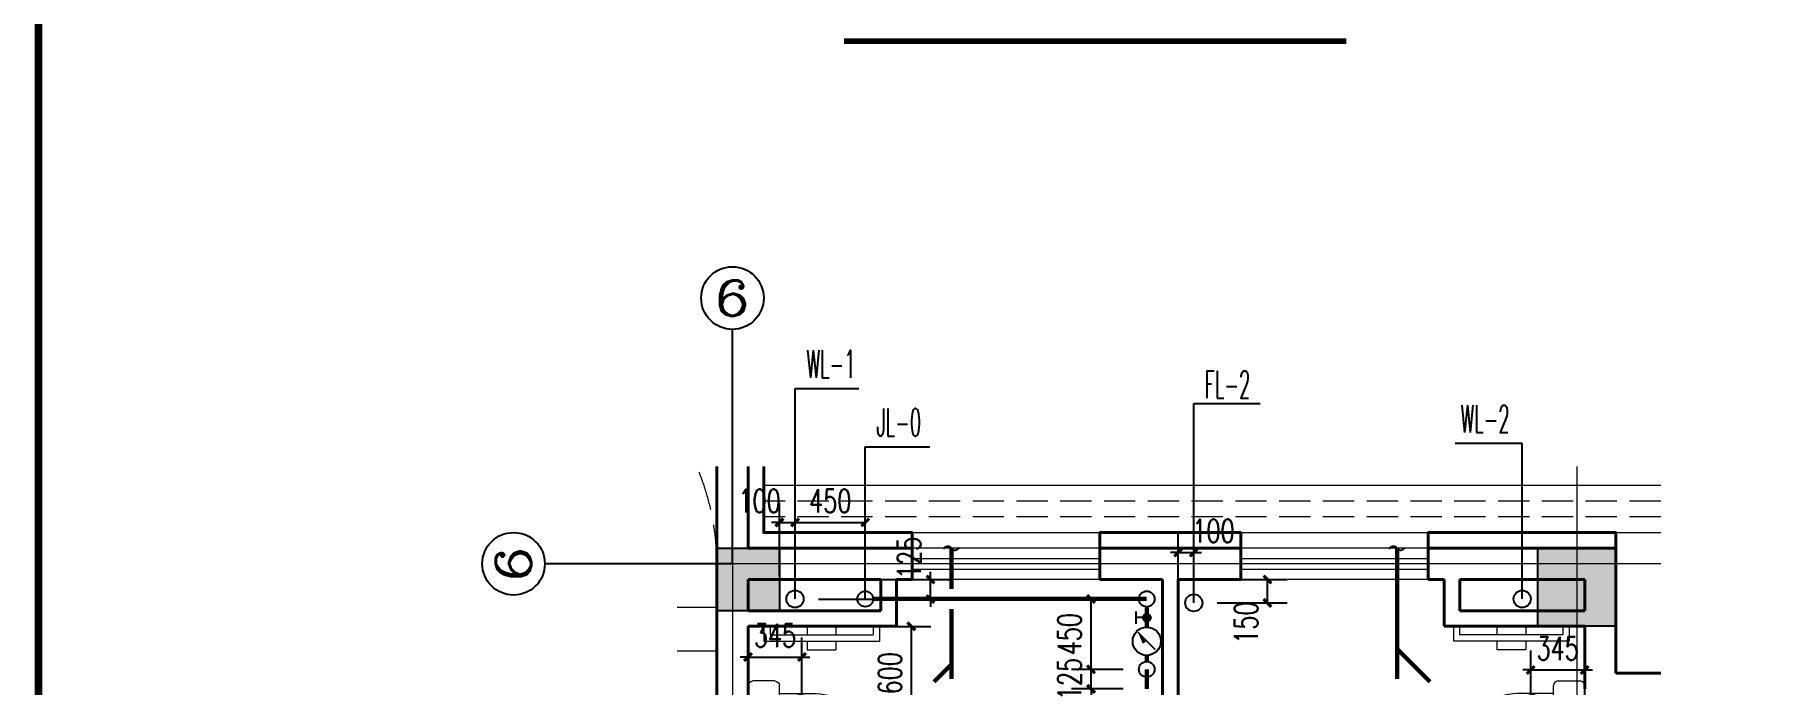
# Model space of a CAD drawing. Extents: x 1031190 to 1725648, y 733081 to 1571294.
# Drawn here: x 1280195 to 1291251, y 770511 to 774668 of the extents above; entities that cross this region are included whole.
import ezdxf
from ezdxf.enums import TextEntityAlignment as Align

# ---------------------------------------------------------------- set-up
doc = ezdxf.new("R2010")
doc.units = 0
doc.header["$LTSCALE"] = 1000
doc.header["$MEASUREMENT"] = 0
for name, pattern in [('__DASH', [0.35, 0.25, -0.1]), ('ACAD_ISO10W100', [18.5, 12, -3, 0.5, -3]), ('DASH', [0.35, 0.25, -0.1]), ('DOTE', [2.42, 2, -0.2, 0.02, -0.2])]:
    doc.linetypes.add(name, pattern=pattern)
for name, color, linetype in [('AXIS_TEXT', 4, 'Continuous'), ('C-AXIS(轴号)', 3, 'Continuous'), ('C-AXIS-T(字)', 7, 'Continuous'), ('DIM_SYMB', 3, 'Continuous'), ('DIM_不分区给水', 3, 'Continuous'), ('DIM_废水', 3, 'Continuous'), ('DIM_污水', 3, 'Continuous'), ('EQUIP_污水', 7, 'Continuous'), ('PIPE-不分区给水', 3, 'J'), ('PIPE-污水', 2, 'W'), ('S-COLU-HATCH', 30, 'Continuous'), ('S-COLU-LINE1', 6, 'Continuous'), ('TWT_DIM', 3, 'Continuous'), ('VALVE_不分区给水', 7, 'Continuous'), ('VPIPE-不分区给水', 3, 'J'), ('VPIPE-废水', 31, 'F'), ('VPIPE-污水', 2, 'W'), ('图框', 140, 'Continuous'), ('洁具', 200, 'Continuous')]:
    doc.layers.add(name, color=color, linetype=linetype)
for name, color, linetype, lineweight in [('DOTE', 19, 'DOTE', 9), ('LVTRY', 1, 'Continuous', 13), ('STAIR', 2, 'Continuous', 18), ('WALL', 9, 'Continuous', 40), ('WINDOW', 8, 'Continuous', 15), ('平面-看线', 45, 'Continuous', 15)]:
    doc.layers.add(name, color=color, linetype=linetype, lineweight=lineweight)
doc.styles.add('_TCH_AXIS', font='COMPLEX', dxfattribs={"bigfont": 'GBCBIG'})
doc.styles.add('_TCH_DIM_T3', font='SIMPLEX', dxfattribs={"width": 0.705882, "bigfont": 'GBCBIG'})
doc.styles.add('_TWT_SERIAL', font='simplex.shx', dxfattribs={"width": 0.6, "oblique": 10, "height": 3.5, "bigfont": 'aadri.shx'})
doc.styles.add('COMPLEX', font='COMPLEX')
doc.styles.add('DIM_FONT', font='SIMPLEX.shx', dxfattribs={"width": 0.56})
doc.styles.get("Standard").update_dxf_attribs({"font": 'gbenor.shx', "bigfont": 'gbcbig.shx'})
doc.linetypes.add('F', pattern='A,3,-0.2,["F",Standard,S=0.25,R=0,X=-0.1,Y=-0.115],-0.2', length=3.4)
doc.linetypes.add('J', pattern='A,3,-0.2,["J",Standard,S=0.25,R=0,X=-0.1,Y=-0.115],-0.2', length=3.4)
doc.linetypes.add('W', pattern='A,3,-0.2,["W",Standard,S=0.25,R=0,X=-0.1,Y=-0.115],-0.2', length=3.4)
doc.dimstyles.new('_TWT_ARCH&&50', dxfattribs={"dimtxt": 148.75, "dimasz": 50, "dimexe": 125, "dimexo": 150, "dimgap": 63.125, "dimtad": 1, "dimdec": 0, "dimzin": 0, "dimdsep": 46, "dimtxsty": '_TCH_DIM_T3', "dimblk": 'ARCHTICK', "dimcen": 0.09, "dimclrt": 7, "dimazin": 2, "dimtfac": 1, "dimtdec": 0, "dimtix": 1, "dimtmove": 2, "dimatfit": 3, "dimfxl": 0, "dimtolj": 1, "dimtzin": 0, "dimarcsym": 0})

# ---------------------------------------------------------------- blocks, each defined once
blk = doc.blocks.new('A$C752800CC')
at = {"layer": 'LVTRY', "color": 0}
for p, q in [((380, 0), (820, 0)), ((1082, 0), (1082, -549)), ((1122, 0), (1122, -549)), ((0, -100), (95, -100)), ((95, -100), (95, -840)), ((350, -170), (350, -30)), ((850, -30), (850, -170)), ((0, -140), (55, -140)), ((55, -140), (55, -800)), ((820, -200), (380, -200)), ((430, -200), (430, -430)), ((770, -200), (770, -430)), ((740, -260), (460, -260)), ((0, -377), (55, -377)), ((95, -377), (150, -377)), ((150, -377), (150, -562)), ((1072, -409), (1082, -409)), ((1072, -409), (1072, -449)), ((1122, -409), (1132, -409)), ((1132, -409), (1132, -449)), ((1072, -449), (1082, -449)), ((1082, -549), (1122, -549)), ((1122, -449), (1132, -449)), ((0, -562), (55, -562)), ((95, -562), (150, -562)), ((0, -800), (55, -800)), ((0, -840), (95, -840))]:
    blk.add_line(p, q, dxfattribs=at)
for centre, radius, start, end in [((380, -30), 30, 90, 180), ((820, -30), 30, 0, 90), ((380, -170), 30, 180, 270), ((820, -170), 30, 270, 0), ((827, -412), 398, 157.4505, 216.6381), ((373, -412), 398, 323.3619, 22.5495), ((600, -589), 110, 213.4509, 326.5491)]:
    blk.add_arc(centre, radius, start, end, dxfattribs=at)
at = {"layer": 'LVTRY', "color": 0, "style": 'DIM_FONT', "text_generation_flag": 4, "width": 0.8, "flags": 9}
for tag in ['YSIZE', 'XSIZE']:
    blk.add_attdef(tag, (600, 0), '', height=0.5, rotation=180, dxfattribs=at)
blk = doc.blocks.new('BFBFGBVDVD')
at = {"layer": '洁具', "color": 0}
for p, q in [((1180497, 1092194), (1180597, 1092194)), ((1183147, 1092144), (1180497, 1092144)), ((1180582, 1092118), (1180597, 1092144)), ((1180582, 1092118), (1181275, 1091718)), ((1180597, 1092194), (1180597, 1092144)), ((1180597, 1092144), (1181290, 1091744)), ((1181397, 1092194), (1181397, 1092144)), ((1181397, 1092194), (1183147, 1092194)), ((1181275, 1091718), (1181290, 1091744))]:
    blk.add_line(p, q, dxfattribs=at)
blk.add_arc((1180597, 1092144), 800, 330, 0, dxfattribs=at)
at = {"color": 8, "ltscale": 0.5, "rotation": 270}
blk.add_blockref('A$C752800CC', (1183147, 1093644), dxfattribs=at)
blk = doc.blocks.new('FGFGFNBFNB')
at = {"layer": '洁具', "color": 0}
for p, q in [((1179497, 1092194), (1177797, 1092194)), ((1177797, 1092144), (1180397, 1092144)), ((1179497, 1092194), (1179497, 1092144)), ((1180297, 1092144), (1179604, 1091744)), ((1180312, 1092118), (1179619, 1091718)), ((1180297, 1092194), (1180297, 1092144)), ((1180397, 1092194), (1180297, 1092194)), ((1180312, 1092118), (1180297, 1092144)), ((1179619, 1091718), (1179604, 1091744))]:
    blk.add_line(p, q, dxfattribs=at)
blk.add_arc((1180297, 1092144), 800, 180, 210, dxfattribs=at)
at = {"color": 8, "ltscale": 0.5, "xscale": -1, "rotation": 90}
blk.add_blockref('A$C752800CC', (1177797, 1093644), dxfattribs=at)
blk = doc.blocks.new('$WINLIB2D$00000001')
at = {"color": 0}
for points in [[(-0.5, 0.5), (-0.5, -0.5)], [(-0.5, 0.5), (0.5, 0.5)], [(0.5, -0.5), (0.5, 0.5)], [(0.5, 0.1667), (-0.5, 0.1667)], [(0.5, -0.1667), (-0.5, -0.1667)], [(-0.5, -0.5), (0.5, -0.5)]]:
    blk.add_lwpolyline(points, dxfattribs=at)
blk = doc.blocks.new('_AXISO')
blk.add_circle((0, 0), 0.5)
at = {"layer": 'AXIS_TEXT', "style": 'COMPLEX', "width": 1.041667}
blk.add_attdef('A', text='', height=0.56, dxfattribs=at).set_placement((-0.25, -0.28), (0.25, -0.28), align=Align.FIT)
blk = doc.blocks.new('_ArchTick')
at = {"color": 0, "linetype": 'ByBlock', "const_width": 0.4}
blk.add_lwpolyline([(-0.5, -0.5), (0.5, 0.5)], dxfattribs=at)
blk = doc.blocks.new('*D423')
at = {"layer": 'Defpoints', "color": 0}
for p in [(1286951, 771057), (1287307, 771057), (1287307, 770607)]:
    blk.add_point(p, dxfattribs=at)
at = {"layer": 'TWT_DIM', "color": 0, "lineweight": -2}
for p, q in [((1287157, 771057), (1286826, 771057)), ((1286951, 770607), (1286951, 771057)), ((1287157, 770607), (1286826, 770607))]:
    blk.add_line(p, q, dxfattribs=at)
at = {"layer": 'TWT_DIM', "color": 0, "lineweight": -2, "xscale": 50, "yscale": 50, "zscale": 50}
for p, rotation in [((1286951, 771057), 90), ((1286951, 770607), 270)]:
    blk.add_blockref('_ArchTick', p, dxfattribs=dict(at, rotation=rotation))
at = {"layer": 'TWT_DIM', "color": 7, "insert": (1286813, 770832), "char_height": 148.8, "attachment_point": 5, "rotation": 90, "style": '_TCH_DIM_T3'}
blk.add_mtext('\\A1;450', dxfattribs=at)
blk = doc.blocks.new('*D424')
at = {"layer": 'Defpoints', "color": 0}
for p in [(1286951, 770607), (1287307, 770607), (1287307, 770482)]:
    blk.add_point(p, dxfattribs=at)
at = {"layer": 'TWT_DIM', "color": 0, "lineweight": -2}
for p, q in [((1287157, 770607), (1286826, 770607)), ((1286951, 770607), (1286951, 770657)), ((1286951, 770482), (1286951, 770607)), ((1287157, 770482), (1286826, 770482)), ((1286951, 770482), (1286951, 770432))]:
    blk.add_line(p, q, dxfattribs=at)
at = {"layer": 'TWT_DIM', "color": 0, "lineweight": -2, "xscale": 50, "yscale": 50, "zscale": 50}
for p, rotation in [((1286951, 770607), 270), ((1286951, 770482), 90)]:
    blk.add_blockref('_ArchTick', p, dxfattribs=dict(at, rotation=rotation))
at = {"layer": 'TWT_DIM', "color": 7, "insert": (1286813, 770545), "char_height": 148.8, "attachment_point": 5, "rotation": 90, "style": '_TCH_DIM_T3'}
blk.add_mtext('\\A1;125', dxfattribs=at)
blk = doc.blocks.new('*D508')
at = {"layer": 'Defpoints', "color": 0}
for p in [(1287608, 771182), (1288079, 771182), (1287608, 771032)]:
    blk.add_point(p, dxfattribs=at)
at = {"layer": 'TWT_DIM', "color": 0, "lineweight": -2}
for p, q in [((1287758, 771182), (1288204, 771182)), ((1288079, 771032), (1288079, 771182)), ((1287758, 771032), (1288204, 771032))]:
    blk.add_line(p, q, dxfattribs=at)
at = {"layer": 'TWT_DIM', "color": 0, "lineweight": -2, "xscale": 50, "yscale": 50, "zscale": 50}
for p, rotation in [((1288079, 771182), 90), ((1288079, 771032), 270)]:
    blk.add_blockref('_ArchTick', p, dxfattribs=dict(at, rotation=rotation))
at = {"layer": 'TWT_DIM', "color": 7, "insert": (1287942, 770906), "char_height": 148.8, "attachment_point": 5, "rotation": 90, "style": '_TCH_DIM_T3'}
blk.add_mtext('\\A1;150', dxfattribs=at)
blk = doc.blocks.new('*D509')
at = {"layer": 'Defpoints', "color": 0}
for p in [(1287608, 771355), (1287508, 771032), (1287608, 771032)]:
    blk.add_point(p, dxfattribs=at)
at = {"layer": 'TWT_DIM', "color": 0, "lineweight": -2}
for p, q in [((1287508, 771182), (1287508, 771480)), ((1287608, 771182), (1287608, 771480)), ((1287508, 771355), (1287458, 771355)), ((1287508, 771355), (1287608, 771355)), ((1287608, 771355), (1287658, 771355))]:
    blk.add_line(p, q, dxfattribs=at)
at = {"layer": 'TWT_DIM', "color": 0, "lineweight": -2, "xscale": 50, "yscale": 50, "zscale": 50}
blk.add_blockref('_ArchTick', (1287508, 771355), dxfattribs=at)
at = {"layer": 'TWT_DIM', "color": 0, "lineweight": -2, "xscale": 50, "yscale": 50, "zscale": 50, "rotation": 180}
blk.add_blockref('_ArchTick', (1287608, 771355), dxfattribs=at)
at = {"layer": 'TWT_DIM', "color": 7, "insert": (1287734, 771493), "char_height": 148.8, "attachment_point": 5, "style": '_TCH_DIM_T3'}
blk.add_mtext('\\A1;100', dxfattribs=at)
blk = doc.blocks.new('*D510')
at = {"layer": 'Defpoints', "color": 0}
for p in [(1290108, 770603), (1289763, 770282), (1290108, 770282)]:
    blk.add_point(p, dxfattribs=at)
at = {"layer": 'TWT_DIM', "color": 0, "lineweight": -2}
for p, q in [((1289763, 770432), (1289763, 770728)), ((1290108, 770432), (1290108, 770728)), ((1289763, 770603), (1289713, 770603)), ((1289763, 770603), (1290108, 770603)), ((1290108, 770603), (1290158, 770603))]:
    blk.add_line(p, q, dxfattribs=at)
at = {"layer": 'TWT_DIM', "color": 0, "lineweight": -2, "xscale": 50, "yscale": 50, "zscale": 50}
blk.add_blockref('_ArchTick', (1289763, 770603), dxfattribs=at)
at = {"layer": 'TWT_DIM', "color": 0, "lineweight": -2, "xscale": 50, "yscale": 50, "zscale": 50, "rotation": 180}
blk.add_blockref('_ArchTick', (1290108, 770603), dxfattribs=at)
at = {"layer": 'TWT_DIM', "color": 7, "insert": (1289935, 770741), "char_height": 148.8, "attachment_point": 5, "style": '_TCH_DIM_T3'}
blk.add_mtext('\\A1;345', dxfattribs=at)
blk = doc.blocks.new('*D520')
at = {"layer": 'Defpoints', "color": 0}
for p in [(1285102, 770882), (1285802, 770882), (1285102, 770282)]:
    blk.add_point(p, dxfattribs=at)
at = {"layer": 'TWT_DIM', "color": 0, "lineweight": -2}
for p, q in [((1285252, 770882), (1285927, 770882)), ((1285802, 770282), (1285802, 770882)), ((1285252, 770282), (1285927, 770282))]:
    blk.add_line(p, q, dxfattribs=at)
at = {"layer": 'TWT_DIM', "color": 0, "lineweight": -2, "xscale": 50, "yscale": 50, "zscale": 50}
for p, rotation in [((1285802, 770882), 90), ((1285802, 770282), 270)]:
    blk.add_blockref('_ArchTick', p, dxfattribs=dict(at, rotation=rotation))
at = {"layer": 'TWT_DIM', "color": 7, "insert": (1285665, 770582), "char_height": 148.8, "attachment_point": 5, "rotation": 90, "style": '_TCH_DIM_T3'}
blk.add_mtext('\\A1;600', dxfattribs=at)
blk = doc.blocks.new('*D527')
at = {"layer": 'Defpoints', "color": 0}
for p in [(1285102, 770686), (1284757, 770282), (1285102, 770282)]:
    blk.add_point(p, dxfattribs=at)
at = {"layer": 'TWT_DIM', "color": 0, "lineweight": -2}
for p, q in [((1284757, 770432), (1284757, 770811)), ((1285102, 770432), (1285102, 770811)), ((1284757, 770686), (1284707, 770686)), ((1284757, 770686), (1285102, 770686)), ((1285102, 770686), (1285152, 770686))]:
    blk.add_line(p, q, dxfattribs=at)
at = {"layer": 'TWT_DIM', "color": 0, "lineweight": -2, "xscale": 50, "yscale": 50, "zscale": 50}
blk.add_blockref('_ArchTick', (1284757, 770686), dxfattribs=at)
at = {"layer": 'TWT_DIM', "color": 0, "lineweight": -2, "xscale": 50, "yscale": 50, "zscale": 50, "rotation": 180}
blk.add_blockref('_ArchTick', (1285102, 770686), dxfattribs=at)
at = {"layer": 'TWT_DIM', "color": 7, "insert": (1284930, 770824), "char_height": 148.8, "attachment_point": 5, "style": '_TCH_DIM_T3'}
blk.add_mtext('\\A1;345', dxfattribs=at)
blk = doc.blocks.new('*D528')
at = {"layer": 'Defpoints', "color": 0}
for p in [(1285058, 771182), (1285924, 771182), (1285058, 771057)]:
    blk.add_point(p, dxfattribs=at)
at = {"layer": 'TWT_DIM', "color": 0, "lineweight": -2}
for p, q in [((1285208, 771182), (1286049, 771182)), ((1285924, 771182), (1285924, 771232)), ((1285924, 771057), (1285924, 771182)), ((1285208, 771057), (1286049, 771057)), ((1285924, 771057), (1285924, 771007))]:
    blk.add_line(p, q, dxfattribs=at)
at = {"layer": 'TWT_DIM', "color": 0, "lineweight": -2, "xscale": 50, "yscale": 50, "zscale": 50}
for p, rotation in [((1285924, 771182), 270), ((1285924, 771057), 90)]:
    blk.add_blockref('_ArchTick', p, dxfattribs=dict(at, rotation=rotation))
at = {"layer": 'TWT_DIM', "color": 7, "insert": (1285787, 771320), "char_height": 148.8, "attachment_point": 5, "rotation": 90, "style": '_TCH_DIM_T3'}
blk.add_mtext('\\A1;125', dxfattribs=at)
blk = doc.blocks.new('*D529')
at = {"layer": 'Defpoints', "color": 0}
for p in [(1285507, 771547), (1285058, 771057), (1285507, 771057)]:
    blk.add_point(p, dxfattribs=at)
at = {"layer": 'TWT_DIM', "color": 0, "lineweight": -2}
for p, q in [((1285058, 771207), (1285058, 771672)), ((1285507, 771207), (1285507, 771672)), ((1285058, 771547), (1285507, 771547))]:
    blk.add_line(p, q, dxfattribs=at)
at = {"layer": 'TWT_DIM', "color": 0, "lineweight": -2, "xscale": 50, "yscale": 50, "zscale": 50, "rotation": 180}
blk.add_blockref('_ArchTick', (1285058, 771547), dxfattribs=at)
at = {"layer": 'TWT_DIM', "color": 0, "lineweight": -2, "xscale": 50, "yscale": 50, "zscale": 50}
blk.add_blockref('_ArchTick', (1285507, 771547), dxfattribs=at)
at = {"layer": 'TWT_DIM', "color": 7, "insert": (1285283, 771685), "char_height": 148.8, "attachment_point": 5, "style": '_TCH_DIM_T3'}
blk.add_mtext('\\A1;450', dxfattribs=at)
blk = doc.blocks.new('*D530')
at = {"layer": 'Defpoints', "color": 0}
for p in [(1285058, 771547), (1284958, 771057), (1285058, 771057)]:
    blk.add_point(p, dxfattribs=at)
at = {"layer": 'TWT_DIM', "color": 0, "lineweight": -2}
for p, q in [((1284958, 771207), (1284958, 771672)), ((1285058, 771207), (1285058, 771672)), ((1284958, 771547), (1284908, 771547)), ((1284958, 771547), (1285058, 771547)), ((1285058, 771547), (1285108, 771547))]:
    blk.add_line(p, q, dxfattribs=at)
at = {"layer": 'TWT_DIM', "color": 0, "lineweight": -2, "xscale": 50, "yscale": 50, "zscale": 50}
blk.add_blockref('_ArchTick', (1284958, 771547), dxfattribs=at)
at = {"layer": 'TWT_DIM', "color": 0, "lineweight": -2, "xscale": 50, "yscale": 50, "zscale": 50, "rotation": 180}
blk.add_blockref('_ArchTick', (1285058, 771547), dxfattribs=at)
at = {"layer": 'TWT_DIM', "color": 7, "insert": (1284831, 771685), "char_height": 148.8, "attachment_point": 5, "style": '_TCH_DIM_T3'}
blk.add_mtext('\\A1;100', dxfattribs=at)
blk = doc.blocks.new('$TwtSys$00000132')
at = {"elevation": 0}
blk.add_lwpolyline([(7, -101, -0.575183), (0, 0, 0.604745), (-11, 101, 16.924828)], format="xyb", dxfattribs=at)
blk = doc.blocks.new('$VALVE$00000497')
for p, q in [((78, 138), (-78, 138)), ((0, 50), (0, 138))]:
    blk.add_line(p, q)
at = {"const_width": 49.6}
blk.add_lwpolyline([(25, 0, 1), (-25, 0, 1)], format="xyb", close=True, dxfattribs=at)
blk.add_circle((0, 0), 50)
blk = doc.blocks.new('$VALVE$00000742')
blk.add_line((-93, -93), (93, 93))
blk.add_lwpolyline([(93, 93, 0, 50, 0), (-13, 22, 50, 50, 0)], format="xyseb")
blk.add_circle((0, 0), 150)
for p in [(-150, 0), (150, 0)]:
    blk.add_point(p)

msp = doc.modelspace()

# ---------------------------------------------------------------- hatches: boundary and pattern name
at = {"layer": 'S-COLU-HATCH'}
h = msp.add_hatch(color=8, dxfattribs=at)
h.dxf.hatch_style = 1
h.paths.add_polyline_path([(1284557.7, 771382.4), (1284957.7, 771382.4), (1284957.7, 770982.4), (1284557.7, 770982.4)])
h = msp.add_hatch(color=8, dxfattribs=at)
h.dxf.hatch_style = 1
h.paths.add_polyline_path([(1289807.7, 771382.4), (1290307.7, 771382.4), (1290307.7, 770882.4), (1289807.7, 770882.4)])

# ---------------------------------------------------------------- linework, layer by layer
at = {"layer": 'C-AXIS(轴号)'}
for q in [(1284657.7, 772782.4), (1283457.7, 771282.4)]:
    msp.add_line((1284657.7, 771282.4), q, dxfattribs=at)
at = {"layer": 'DIM_SYMB', "const_width": 35}
msp.add_lwpolyline([(1285370.5, 774626), (1288583, 774626)], dxfattribs=at)
at = {"layer": 'DIM_不分区给水'}
for p, q in [((1285507.3, 771057.4), (1285507.3, 772029.9)), ((1285507.3, 772029.9), (1285920.4, 772029.9))]:
    msp.add_line(p, q, dxfattribs=at)
at = {"layer": 'DIM_废水'}
for p, q in [((1287607.7, 771032.4), (1287607.7, 772307.4)), ((1287607.7, 772307.4), (1288033.3, 772307.4))]:
    msp.add_line(p, q, dxfattribs=at)
at = {"layer": 'DIM_污水'}
for p, q in [((1285057.7, 771057.4), (1285057.7, 772403.2)), ((1285057.7, 772403.2), (1285464.9, 772403.2)), ((1289707.7, 772051.7), (1289279.1, 772051.7)), ((1289707.7, 771057.4), (1289707.7, 772051.7))]:
    msp.add_line(p, q, dxfattribs=at)
at = {"layer": 'DOTE', "linetype": 'ACAD_ISO10W100', "ltscale": 100}
for p, q in [((1284657.7, 771905.7), (1284657.7, 763978.3)), ((1290057.7, 771905.7), (1290057.7, 763978.3)), ((1290593.9, 771282.4), (1284657.7, 771282.4))]:
    msp.add_line(p, q, dxfattribs=at)
at = {"layer": 'PIPE-不分区给水', "ltscale": 0.5, "const_width": 27.5}
for points in [[(1285557.3, 771057.4), (1287307.3, 771057.4)], [(1287307.3, 771007.4), (1287307.3, 770876.8)], [(1287307.3, 770696.8), (1287307.3, 770657.4)], [(1287307.3, 770607.4), (1287307.3, 770482.4)]]:
    msp.add_lwpolyline(points, dxfattribs=at)
at = {"layer": 'PIPE-污水', "ltscale": 0.5, "const_width": 27.5}
for points in [[(1286057.7, 771382.4), (1286057.7, 771121.2)], [(1288907.7, 771382.4), (1288907.7, 770737.9)], [(1286057.7, 770993.7), (1286057.7, 770637.9)], [(1289118.2, 770527.5), (1288907.7, 770737.9)], [(1288907.7, 770737.9), (1288907.7, 770546.2)], [(1285947.3, 770527.5), (1286057.7, 770637.9)], [(1286057.7, 770637.9), (1286057.7, 770546.2)]]:
    msp.add_lwpolyline(points, dxfattribs=at)
at = {"layer": 'S-COLU-LINE1', "color": 8}
for points in [[(1284557.7, 771382.4), (1284957.7, 771382.4), (1284957.7, 770982.4), (1284557.7, 770982.4)], [(1289807.7, 771382.4), (1290307.7, 771382.4), (1290307.7, 770882.4), (1289807.7, 770882.4)]]:
    msp.add_lwpolyline(points, close=True, dxfattribs=at)
at = {"layer": 'STAIR', "color": 8}
for p, q in [((1284557.7, 771282.4), (1284557.7, 771905.7)), ((1284557.7, 771282.4), (1284303.7, 771282.4)), ((1284303.7, 771282.4), (1284557.7, 771282.4)), ((1284557.7, 771282.4), (1284557.7, 768482.4)), ((1284557.7, 771002.4), (1284303.7, 771002.4)), ((1284557.7, 770722.4), (1284303.7, 770722.4))]:
    msp.add_line(p, q, dxfattribs=at)
at = {"layer": 'STAIR', "color": 8, "linetype": '__DASH'}
msp.add_arc((1282982.7, 771282.4), 1575, 359.99563, 23.30932, dxfattribs=at)
at = {"layer": 'VPIPE-不分区给水'}
for centre in [(1285507.3, 771057.4), (1285507.3, 771057.4), (1287307.3, 771057.4), (1287307.3, 770607.4)]:
    msp.add_circle(centre, 50, dxfattribs=at)
at = {"layer": 'VPIPE-废水'}
msp.add_circle((1287607.7, 771032.4), 55, dxfattribs=at)
at = {"layer": 'VPIPE-污水'}
for centre in [(1285057.7, 771057.4), (1289707.7, 771057.4)]:
    msp.add_circle(centre, 55, dxfattribs=at)
at = {"layer": 'WALL', "color": 8}
for p, q in [((1284557.7, 771905.7), (1284557.7, 771282.4)), ((1284757.7, 771905.7), (1284757.7, 771382.4)), ((1285607.3, 771382.4), (1284757.7, 771382.4)), ((1285807.3, 771382.4), (1285607.3, 771382.4)), ((1285807.3, 771182.4), (1285807.3, 771382.4)), ((1287507.7, 771382.4), (1287007.3, 771382.4)), ((1287007.3, 771382.4), (1287007.3, 771182.4)), ((1287907.7, 771382.4), (1287507.7, 771382.4)), ((1287907.7, 771182.4), (1287907.7, 771382.4)), ((1289308.2, 771382.4), (1289107.7, 771382.4)), ((1289107.7, 771382.4), (1289107.7, 771182.4)), ((1290207.7, 771382.4), (1289308.2, 771382.4)), ((1290307.7, 771382.4), (1290207.7, 771382.4)), ((1290307.7, 771182.4), (1290307.7, 771382.4)), ((1284557.7, 771282.4), (1284557.7, 770982.4)), ((1284757.7, 771182.4), (1284757.7, 770982.4)), ((1285607.3, 771182.4), (1284757.7, 771182.4)), ((1285607.3, 771182.4), (1285607.3, 770982.4)), ((1285707.3, 771182.4), (1285807.3, 771182.4)), ((1285707.3, 771182.4), (1285707.3, 770882.4)), ((1287007.3, 771182.4), (1287407.7, 771182.4)), ((1287407.7, 766782.4), (1287407.7, 771182.4)), ((1287507.7, 766782.4), (1287507.7, 771182.4)), ((1287507.7, 771182.4), (1287907.7, 771182.4)), ((1289107.7, 771182.4), (1289208.2, 771182.4)), ((1289208.2, 771182.4), (1289208.2, 770882.4)), ((1289308.2, 771182.4), (1289308.2, 770982.4)), ((1290107.7, 771182.4), (1289308.2, 771182.4)), ((1290107.7, 770982.4), (1290107.7, 771182.4)), ((1290307.7, 770982.4), (1290307.7, 771182.4)), ((1284557.7, 770982.4), (1284557.7, 766782.4)), ((1285607.3, 770982.4), (1284757.7, 770982.4)), ((1289308.2, 770982.4), (1290107.7, 770982.4)), ((1290307.7, 770582.4), (1290307.7, 770982.4)), ((1284757.7, 770882.4), (1284757.7, 766782.4)), ((1285707.3, 770882.4), (1284757.7, 770882.4)), ((1289208.2, 770882.4), (1290107.7, 770882.4)), ((1290107.7, 770482.4), (1290107.7, 770882.4)), ((1290307.7, 770582.4), (1290593.9, 770582.4))]:
    msp.add_line(p, q, dxfattribs=at)
for points in [[(1285807.3, 771382.4), (1285807.3, 771482.4), (1284857.7, 771482.4), (1284857.7, 771905.7)], [(1287907.7, 771382.4), (1287907.7, 771482.4), (1287007.3, 771482.4), (1287007.3, 771382.4)], [(1290307.7, 771382.4), (1290307.7, 771482.4), (1289107.7, 771482.4), (1289107.7, 771382.4)]]:
    msp.add_lwpolyline(points, dxfattribs=at)
at = {"layer": '图框', "const_width": 50}
msp.add_lwpolyline([(1280219.8, 756476.9), (1320519.8, 756476.9), (1320519.8, 785176.9), (1280219.8, 785176.9)], close=True, dxfattribs=at)
at = {"layer": '平面-看线', "color": 8}
for points in [[(1290593.9, 771782.5), (1284857.7, 771782.5)], [(1285807.3, 771482.4), (1287007.3, 771482.4)], [(1287907.7, 771482.4), (1289107.7, 771482.4)], [(1290307.7, 771482.4), (1290593.9, 771482.4)]]:
    msp.add_lwpolyline(points, dxfattribs=at)
at = {"layer": '平面-看线', "color": 8, "linetype": 'DASH', "ltscale": 0.8}
for points in [[(1290593.9, 771682.5), (1284857.7, 771682.5)], [(1290593.9, 771582.5), (1284857.7, 771582.5)]]:
    msp.add_lwpolyline(points, dxfattribs=at)

# ---------------------------------------------------------------- block references
at = {"color": 8, "xscale": -1}
for name in ['BFBFGBVDVD', 'FGFGFNBFNB']:
    msp.add_blockref(name, (2467904.8, -322761.2), dxfattribs=at)
at = {"layer": 'C-AXIS(轴号)'}
ref = msp.add_blockref('_AXISO', (1284657.7, 772982.4), dxfattribs=dict(at, xscale=400, yscale=400, zscale=400))
ref.add_attrib('A', '6', dxfattribs={"layer": 'C-AXIS-T(字)', "height": 226.3, "style": '_TCH_AXIS', "width": 1.5}).set_placement((1284544.6, 772869.3), (1284770.9, 772869.3), align=Align.FIT)
ref = msp.add_blockref('_AXISO', (1283257.7, 771282.4), dxfattribs=dict(at, xscale=400, yscale=400, zscale=400, rotation=90))
ref.add_attrib('A', '6', dxfattribs={"layer": 'C-AXIS-T(字)', "height": 226.3, "rotation": 90, "style": '_TCH_AXIS', "width": 1.5}).set_placement((1283370.9, 771169.3), (1283370.9, 771395.6), align=Align.FIT)
at = {"layer": 'EQUIP_污水', "xscale": 0.5, "yscale": 0.5, "zscale": 0.5, "rotation": 270}
for p in [(1286057.7, 771382.4), (1288907.7, 771382.4)]:
    msp.add_blockref('$TwtSys$00000132', p, dxfattribs=at)
at = {"layer": 'VALVE_不分区给水', "rotation": 270}
for name, p, xscale, yscale, zscale in [('$VALVE$00000497', (1287307.3, 770937.8), -0.5, -0.5, 0.5), ('$VALVE$00000742', (1287307.3, 770786.8), -0.6, -0.6, 0.6)]:
    msp.add_blockref(name, p, dxfattribs=dict(at, xscale=xscale, yscale=yscale, zscale=zscale))
at = {"layer": 'WINDOW', "color": 8, "xscale": 1200, "yscale": 200, "zscale": 1200}
for p, rotation in [((1286407.3, 771282.4), 180.000000000014), ((1288507.7, 771282.4), 180.0000000000074)]:
    msp.add_blockref('$WINLIB2D$00000001', p, dxfattribs=dict(at, rotation=rotation))

# ---------------------------------------------------------------- texts
at = {"layer": 'DIM_不分区给水', "color": 7, "style": '_TWT_SERIAL', "width": 0.48}
msp.add_text('JL-0', height=175, dxfattribs=at).set_placement((1285579.4, 772099.9))
at = {"layer": 'DIM_废水', "color": 7, "style": '_TWT_SERIAL', "width": 0.48}
msp.add_text('FL-2', height=175, dxfattribs=at).set_placement((1287677.3, 772342.4))
at = {"layer": 'DIM_污水', "color": 7, "style": '_TWT_SERIAL', "width": 0.48}
for s, p in [('WL-1', (1285131.1, 772473.2)), ('WL-2', (1289314.1, 772121.7))]:
    msp.add_text(s, height=175, dxfattribs=at).set_placement(p)

# ---------------------------------------------------------------- dimensions: what is measured, and where the dimension line sits
at = {"layer": 'TWT_DIM'}
for base, p1, p2, angle, picture, middle in [((1285057.7, 771547.3), (1284957.7, 771057.4), (1285057.7, 771057.4), 0, '*D530', (1284831.1, 771684.8)), ((1285924.3, 771182.4), (1285057.7, 771057.4), (1285057.7, 771182.4), 90, '*D528', (1285786.8, 771319.9)), ((1287607.7, 771355), (1287507.7, 771032.4), (1287607.7, 771032.4), 0, '*D509', (1287734.3, 771492.5)), ((1288079.5, 771182.4), (1287607.7, 771032.4), (1287607.7, 771182.4), 90, '*D508', (1287942, 770905.8))]:
    dim = msp.add_linear_dim(base=base, p1=p1, p2=p2, angle=angle, dimstyle='_TWT_ARCH&&50', dxfattribs=at)
    dim.commit()
    dim.dimension.update_dxf_attribs({"geometry": picture, "text_midpoint": middle, "dimtype": 129})
for p1, p2, distance, picture, middle in [((1285057.7, 771057.4), (1285507.3, 771057.4), 489.9, '*D529', (1285282.5, 771684.8)), ((1287307.3, 770607.4), (1287307.3, 771057.4), 356.8, '*D423', (1286813, 770832.4)), ((1284757.2, 770282.4), (1285102.2, 770282.4), 404, '*D527', (1284929.7, 770823.9)), ((1285102.2, 770282.4), (1285102.2, 770882.4), -700.1, '*D520', (1285664.8, 770582.4)), ((1289763.229999, 770282.445254), (1290107.73, 770282.445254), 320.653008, '*D510', (1289935.479999, 770740.598262)), ((1287307.3, 770482.4), (1287307.3, 770607.4), 356.8, '*D424', (1286813, 770544.9))]:
    dim = msp.add_aligned_dim(p1=p1, p2=p2, distance=distance, dimstyle='_TWT_ARCH&&50', dxfattribs=at)
    dim.commit()
    dim.dimension.update_dxf_attribs({"geometry": picture, "text_midpoint": middle})

doc.saveas('drawing.dxf')
